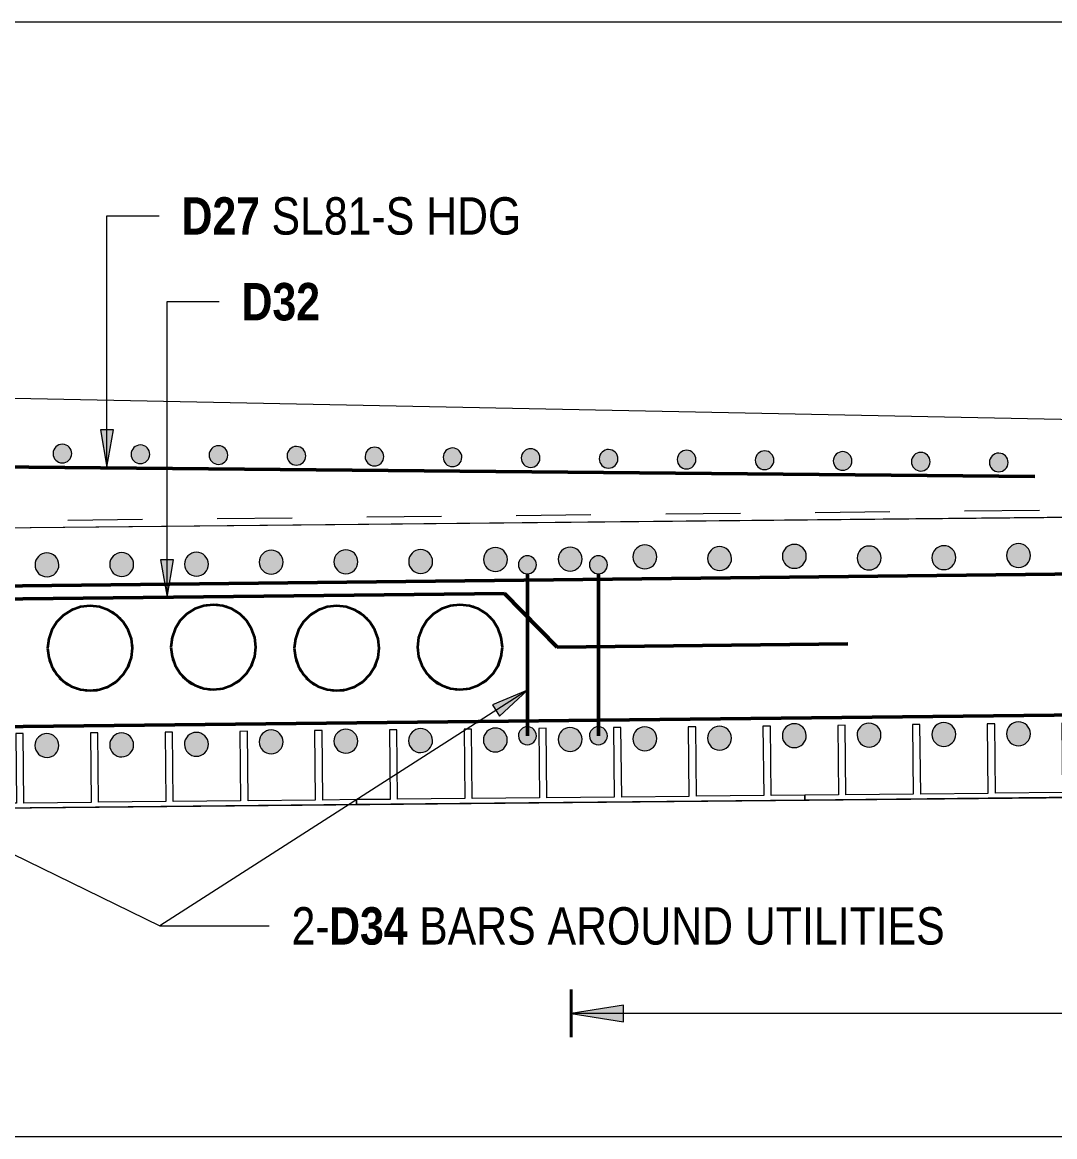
# Model space of a CAD drawing. Header units: metres. Extents: x 577 to 630, y 3 to 1710.
# Drawn here: x 624.051 to 625.432, y 18.539 to 20.03 of the extents above; entities that cross this region are included whole.
import ezdxf

# ---------------------------------------------------------------- set-up
doc = ezdxf.new("R2010")
doc.units = ezdxf.units.M
doc.linetypes.add('JacobsDash', pattern=[0.0045, 0.003, -0.0015])
for name, color, linetype, lineweight in [('D-BDGE', 7, 'Continuous', 13), ('D-BDGE-FLOOR', 7, 'Continuous', 50), ('D-BDGE-FLOOR-HID', 7, 'JacobsDash', 18), ('D-BDGE-FRAMING', 7, 'Continuous', 50), ('D-BDGE-LINE', 7, 'Continuous', 9), ('D-ENHA-TEXT', 7, 'Continuous', 9)]:
    doc.layers.add(name, color=color, linetype=linetype, lineweight=lineweight)
doc.layers.add('D-BDGE-Conduits', color=1, linetype='Continuous', lineweight=9, true_color=0xff0000)
doc.styles.add('Arial Narrow_2', font='ARIALN.TTF', dxfattribs={"height": 0.05})
doc.styles.add('Arial Narrow_B_1', font='ARIALNB.TTF', dxfattribs={"height": 0.05})

# ---------------------------------------------------------------- blocks, each defined once
blk = doc.blocks.new('Floors 3 - Floors 3-5446905-DRG-1095 SECTION 2')
at = {"layer": 'D-BDGE-FLOOR', "color": 252, "lineweight": 13, "true_color": 0x888888}
for p, q in [((1656.4594, 19.4984), (1654.5084, 19.5375)), ((1654.5084, 19.5375), (1654.5084, 19.3488)), ((1656.4594, 19.3683), (1656.4594, 19.4984)), ((1654.5084, 19.3488), (1656.4594, 19.3683)), ((1656.4594, 19.3683), (1656.4594, 19.3683))]:
    blk.add_line(p, q, dxfattribs=at)
blk = doc.blocks.new('07_STR_DPS_PermadecPanel - 07_STR_DPS_PermadecPanel-V32-DRG-1095 SECTION 2')
at = {"layer": 'D-BDGE-FRAMING', "lineweight": 13}
for p, q in [((1656.1487, 19.0896), (1656.1387, 19.0895)), ((1656.1387, 19.0895), (1656.1397, 18.9965)), ((1656.1497, 18.9966), (1656.1487, 19.0896)), ((1656.2487, 19.0906), (1656.2387, 19.0905)), ((1656.2387, 19.0905), (1656.2397, 18.9975)), ((1656.2497, 18.9976), (1656.2487, 19.0906)), ((1656.3487, 19.0916), (1656.3387, 19.0915)), ((1656.3387, 19.0915), (1656.3397, 18.9985)), ((1656.3497, 18.9986), (1656.3487, 19.0916)), ((1656.4487, 19.0926), (1656.4387, 19.0925)), ((1656.4387, 19.0925), (1656.4396, 18.9995)), ((1656.4496, 18.9996), (1656.4487, 19.0926)), ((1656.5487, 19.0936), (1656.5387, 19.0935)), ((1656.5387, 19.0935), (1656.5396, 19.0005)), ((1656.5496, 19.0006), (1656.5487, 19.0936)), ((1656.6487, 19.0946), (1656.6387, 19.0945)), ((1656.6387, 19.0945), (1656.6396, 19.0015)), ((1656.6496, 19.0016), (1656.6487, 19.0946)), ((1656.4396, 18.9995), (1656.3497, 18.9986)), ((1656.5396, 19.0005), (1656.4496, 18.9996)), ((1656.6396, 19.0015), (1656.5496, 19.0006)), ((1656.6946, 19.002), (1656.6496, 19.0016)), ((1656.6947, 18.996), (1656.6946, 19.002)), ((1656.1397, 18.9965), (1656.0947, 18.996)), ((1656.0947, 18.99), (1656.6947, 18.996)), ((1656.0947, 18.996), (1656.0947, 18.99)), ((1656.2397, 18.9975), (1656.1497, 18.9966)), ((1656.3397, 18.9985), (1656.2497, 18.9976))]:
    blk.add_line(p, q, dxfattribs=at)
blk = doc.blocks.new('07_STR_DPS_PermadecPanel - 07_STR_DPS_PermadecPanel-V33-DRG-1095 SECTION 2')
at = {"layer": 'D-BDGE-FRAMING', "lineweight": 13}
for p, q in [((1656.0487, 19.0886), (1656.0387, 19.0885)), ((1656.0387, 19.0885), (1656.0397, 18.9955)), ((1656.0497, 18.9956), (1656.0487, 19.0886)), ((1655.5488, 19.0836), (1655.5388, 19.0835)), ((1655.5388, 19.0835), (1655.5397, 18.9905)), ((1655.5497, 18.9906), (1655.5488, 19.0836)), ((1655.6488, 19.0846), (1655.6388, 19.0845)), ((1655.6388, 19.0845), (1655.6397, 18.9915)), ((1655.6497, 18.9916), (1655.6488, 19.0846)), ((1655.7488, 19.0856), (1655.7388, 19.0855)), ((1655.7388, 19.0855), (1655.7397, 18.9925)), ((1655.7497, 18.9926), (1655.7488, 19.0856)), ((1655.8487, 19.0866), (1655.8387, 19.0865)), ((1655.8387, 19.0865), (1655.8397, 18.9935)), ((1655.8497, 18.9936), (1655.8487, 19.0866)), ((1655.9487, 19.0876), (1655.9387, 19.0875)), ((1655.9387, 19.0875), (1655.9397, 18.9945)), ((1655.9497, 18.9946), (1655.9487, 19.0876)), ((1655.5397, 18.9905), (1655.4947, 18.9901)), ((1655.4947, 18.9901), (1655.4948, 18.9841)), ((1655.4948, 18.9841), (1656.0947, 18.99)), ((1655.6397, 18.9915), (1655.5497, 18.9906)), ((1655.7397, 18.9925), (1655.6497, 18.9916)), ((1655.8397, 18.9935), (1655.7497, 18.9926)), ((1655.9397, 18.9945), (1655.8497, 18.9936)), ((1656.0397, 18.9955), (1655.9497, 18.9946)), ((1656.0947, 18.996), (1656.0497, 18.9956)), ((1656.0947, 18.99), (1656.0947, 18.996))]:
    blk.add_line(p, q, dxfattribs=at)
blk = doc.blocks.new('07_STR_DPS_PermadecPanel - 07_STR_DPS_PermadecPanel-V34-DRG-1095 SECTION 2')
at = {"layer": 'D-BDGE-FRAMING', "lineweight": 13}
for p, q in [((1654.9488, 19.0776), (1654.9388, 19.0775)), ((1654.9388, 19.0775), (1654.9397, 18.9845)), ((1654.9497, 18.9846), (1654.9488, 19.0776)), ((1655.0488, 19.0786), (1655.0388, 19.0785)), ((1655.0388, 19.0785), (1655.0397, 18.9855)), ((1655.0497, 18.9856), (1655.0488, 19.0786)), ((1655.1488, 19.0796), (1655.1388, 19.0795)), ((1655.1388, 19.0795), (1655.1397, 18.9865)), ((1655.1497, 18.9866), (1655.1488, 19.0796)), ((1655.2488, 19.0806), (1655.2388, 19.0805)), ((1655.2388, 19.0805), (1655.2397, 18.9875)), ((1655.2497, 18.9876), (1655.2488, 19.0806)), ((1655.3488, 19.0816), (1655.3388, 19.0815)), ((1655.3388, 19.0815), (1655.3397, 18.9885)), ((1655.3497, 18.9886), (1655.3488, 19.0816)), ((1655.4488, 19.0826), (1655.4388, 19.0825)), ((1655.4388, 19.0825), (1655.4397, 18.9895)), ((1655.4497, 18.9896), (1655.4488, 19.0826)), ((1654.9397, 18.9845), (1654.8947, 18.9841)), ((1654.8947, 18.9841), (1654.8948, 18.9781)), ((1654.8948, 18.9781), (1655.4948, 18.9841)), ((1655.0397, 18.9855), (1654.9497, 18.9846)), ((1655.1397, 18.9865), (1655.0497, 18.9856)), ((1655.2397, 18.9875), (1655.1497, 18.9866)), ((1655.3397, 18.9885), (1655.2497, 18.9876)), ((1655.4397, 18.9895), (1655.3497, 18.9886)), ((1655.4947, 18.9901), (1655.4497, 18.9896)), ((1655.4948, 18.9841), (1655.4947, 18.9901))]:
    blk.add_line(p, q, dxfattribs=at)
blk = doc.blocks.new('CS_DET_Reinf_Bar Section_Solid - Reo Dot 32-V39-DRG-1095 SECTION 2')
at = {"layer": 'D-BDGE-LINE'}
blk.add_hatch(color=256, dxfattribs=at).paths.add_polyline_path([(1654.8807, 19.0448), (1654.8848, 19.0454), (1654.8887, 19.047), (1654.892, 19.0496), (1654.8945, 19.0529), (1654.8961, 19.0568), (1654.8966, 19.0609), (1654.896, 19.0651), (1654.8944, 19.0689), (1654.8918, 19.0722), (1654.8885, 19.0747), (1654.8846, 19.0763), (1654.8804, 19.0768), (1654.8763, 19.0762), (1654.8725, 19.0746), (1654.8692, 19.072), (1654.8667, 19.0687), (1654.8651, 19.0648), (1654.8646, 19.0607), (1654.8652, 19.0565), (1654.8668, 19.0527), (1654.8694, 19.0494), (1654.8727, 19.0469), (1654.8766, 19.0453)])
for start, end in [(0.4729, 180.4729), (180.4729, 0.4729)]:
    blk.add_arc((1654.8806, 19.0608), 0.016, start, end, dxfattribs=at)
blk = doc.blocks.new('Repeating Detail - Reo Dot_Scale 25_Section-1695670-DRG-1095 SECTION 2')
at = {"layer": 'D-BDGE-LINE'}
for points in [[(1654.5791, 19.4456), (1654.5824, 19.446), (1654.5854, 19.4472), (1654.588, 19.4492), (1654.59, 19.4517), (1654.5913, 19.4547), (1654.5917, 19.458), (1654.5913, 19.4612), (1654.5901, 19.4642), (1654.5882, 19.4668), (1654.5856, 19.4689), (1654.5826, 19.4701), (1654.5794, 19.4706), (1654.5761, 19.4702), (1654.5731, 19.469), (1654.5705, 19.467), (1654.5685, 19.4644), (1654.5672, 19.4614), (1654.5667, 19.4582), (1654.5671, 19.455), (1654.5684, 19.4519), (1654.5703, 19.4493), (1654.5729, 19.4473), (1654.5759, 19.446)], [(1654.6835, 19.4446), (1654.6868, 19.445), (1654.6898, 19.4462), (1654.6924, 19.4482), (1654.6944, 19.4508), (1654.6957, 19.4538), (1654.6961, 19.457), (1654.6958, 19.4602), (1654.6945, 19.4633), (1654.6926, 19.4659), (1654.69, 19.4679), (1654.687, 19.4691), (1654.6838, 19.4696), (1654.6805, 19.4692), (1654.6775, 19.468), (1654.6749, 19.466), (1654.6729, 19.4635), (1654.6716, 19.4605), (1654.6711, 19.4572), (1654.6715, 19.454), (1654.6728, 19.451), (1654.6747, 19.4483), (1654.6773, 19.4463), (1654.6803, 19.4451)], [(1654.7879, 19.4436), (1654.7912, 19.444), (1654.7942, 19.4452), (1654.7968, 19.4472), (1654.7988, 19.4498), (1654.8001, 19.4528), (1654.8006, 19.456), (1654.8002, 19.4592), (1654.7989, 19.4623), (1654.797, 19.4649), (1654.7944, 19.4669), (1654.7914, 19.4682), (1654.7882, 19.4686), (1654.7849, 19.4682), (1654.7819, 19.467), (1654.7793, 19.465), (1654.7773, 19.4625), (1654.776, 19.4595), (1654.7756, 19.4562), (1654.7759, 19.453), (1654.7772, 19.45), (1654.7791, 19.4474), (1654.7817, 19.4453), (1654.7847, 19.4441)], [(1654.8923, 19.4426), (1654.8956, 19.443), (1654.8986, 19.4442), (1654.9012, 19.4462), (1654.9032, 19.4488), (1654.9045, 19.4518), (1654.905, 19.455), (1654.9046, 19.4582), (1654.9033, 19.4613), (1654.9014, 19.4639), (1654.8988, 19.4659), (1654.8958, 19.4672), (1654.8926, 19.4676), (1654.8893, 19.4672), (1654.8863, 19.466), (1654.8837, 19.464), (1654.8817, 19.4615), (1654.8804, 19.4585), (1654.88, 19.4552), (1654.8804, 19.452), (1654.8816, 19.449), (1654.8835, 19.4464), (1654.8861, 19.4444), (1654.8891, 19.4431)], [(1654.9967, 19.4416), (1655, 19.442), (1655.003, 19.4433), (1655.0056, 19.4452), (1655.0076, 19.4478), (1655.0089, 19.4508), (1655.0094, 19.454), (1655.009, 19.4573), (1655.0078, 19.4603), (1655.0058, 19.4629), (1655.0032, 19.4649), (1655.0002, 19.4662), (1654.997, 19.4666), (1654.9936, 19.4662), (1654.9907, 19.465), (1654.9881, 19.4631), (1654.9861, 19.4605), (1654.9848, 19.4575), (1654.9844, 19.4543), (1654.9848, 19.451), (1654.986, 19.448), (1654.9879, 19.4454), (1654.9905, 19.4434), (1654.9936, 19.4421)], [(1655.1012, 19.4407), (1655.1044, 19.441), (1655.1074, 19.4423), (1655.11, 19.4442), (1655.112, 19.4468), (1655.1133, 19.4498), (1655.1138, 19.453), (1655.1134, 19.4563), (1655.1122, 19.4593), (1655.1102, 19.4619), (1655.1076, 19.4639), (1655.1046, 19.4652), (1655.1014, 19.4656), (1655.0982, 19.4653), (1655.0951, 19.464), (1655.0925, 19.4621), (1655.0905, 19.4595), (1655.0892, 19.4565), (1655.0888, 19.4533), (1655.0892, 19.45), (1655.0904, 19.447), (1655.0924, 19.4444), (1655.0949, 19.4424), (1655.0979, 19.4411)], [(1655.2056, 19.4397), (1655.2088, 19.4401), (1655.2118, 19.4413), (1655.2144, 19.4432), (1655.2164, 19.4458), (1655.2177, 19.4488), (1655.2182, 19.452), (1655.2178, 19.4553), (1655.2166, 19.4583), (1655.2146, 19.4609), (1655.212, 19.4629), (1655.209, 19.4642), (1655.2058, 19.4647), (1655.2026, 19.4643), (1655.1995, 19.463), (1655.1969, 19.4611), (1655.1949, 19.4585), (1655.1936, 19.4555), (1655.1932, 19.4523), (1655.1936, 19.449), (1655.1948, 19.446), (1655.1968, 19.4434), (1655.1993, 19.4414), (1655.2023, 19.4401)], [(1655.31, 19.4387), (1655.3132, 19.4391), (1655.3162, 19.4403), (1655.3188, 19.4423), (1655.3209, 19.4448), (1655.3221, 19.4478), (1655.3226, 19.4511), (1655.3222, 19.4543), (1655.321, 19.4573), (1655.319, 19.4599), (1655.3164, 19.4619), (1655.3134, 19.4632), (1655.3102, 19.4637), (1655.307, 19.4633), (1655.3039, 19.4621), (1655.3013, 19.4601), (1655.2993, 19.4575), (1655.298, 19.4545), (1655.2976, 19.4513), (1655.298, 19.4481), (1655.2992, 19.445), (1655.3012, 19.4424), (1655.3037, 19.4404), (1655.3067, 19.4391)], [(1655.4144, 19.4377), (1655.4176, 19.4381), (1655.4206, 19.4393), (1655.4233, 19.4413), (1655.4253, 19.4438), (1655.4265, 19.4468), (1655.427, 19.4501), (1655.4266, 19.4533), (1655.4254, 19.4563), (1655.4234, 19.4589), (1655.4208, 19.461), (1655.4178, 19.4622), (1655.4146, 19.4627), (1655.4114, 19.4623), (1655.4083, 19.4611), (1655.4057, 19.4591), (1655.4037, 19.4565), (1655.4025, 19.4535), (1655.402, 19.4503), (1655.4024, 19.4471), (1655.4036, 19.444), (1655.4056, 19.4414), (1655.4081, 19.4394), (1655.4111, 19.4381)], [(1655.5188, 19.4367), (1655.522, 19.4371), (1655.5251, 19.4383), (1655.5277, 19.4403), (1655.5297, 19.4428), (1655.5309, 19.4458), (1655.5314, 19.4491), (1655.531, 19.4523), (1655.5298, 19.4553), (1655.5278, 19.458), (1655.5253, 19.46), (1655.5223, 19.4612), (1655.519, 19.4617), (1655.5158, 19.4613), (1655.5128, 19.4601), (1655.5101, 19.4581), (1655.5081, 19.4555), (1655.5069, 19.4525), (1655.5064, 19.4493), (1655.5068, 19.4461), (1655.508, 19.443), (1655.51, 19.4404), (1655.5126, 19.4384), (1655.5156, 19.4372)], [(1655.6232, 19.4357), (1655.6264, 19.4361), (1655.6295, 19.4373), (1655.6321, 19.4393), (1655.6341, 19.4419), (1655.6354, 19.4449), (1655.6358, 19.4481), (1655.6354, 19.4513), (1655.6342, 19.4544), (1655.6322, 19.457), (1655.6297, 19.459), (1655.6267, 19.4603), (1655.6234, 19.4607), (1655.6202, 19.4603), (1655.6172, 19.4591), (1655.6146, 19.4571), (1655.6125, 19.4546), (1655.6113, 19.4516), (1655.6108, 19.4483), (1655.6112, 19.4451), (1655.6124, 19.4421), (1655.6144, 19.4395), (1655.617, 19.4374), (1655.62, 19.4362)], [(1655.7276, 19.4347), (1655.7308, 19.4351), (1655.7339, 19.4363), (1655.7365, 19.4383), (1655.7385, 19.4409), (1655.7398, 19.4439), (1655.7402, 19.4471), (1655.7398, 19.4503), (1655.7386, 19.4534), (1655.7366, 19.456), (1655.7341, 19.458), (1655.7311, 19.4593), (1655.7278, 19.4597), (1655.7246, 19.4593), (1655.7216, 19.4581), (1655.719, 19.4561), (1655.717, 19.4536), (1655.7157, 19.4506), (1655.7152, 19.4473), (1655.7156, 19.4441), (1655.7168, 19.4411), (1655.7188, 19.4385), (1655.7214, 19.4365), (1655.7244, 19.4352)], [(1655.832, 19.4337), (1655.8352, 19.4341), (1655.8383, 19.4353), (1655.8409, 19.4373), (1655.8429, 19.4399), (1655.8442, 19.4429), (1655.8446, 19.4461), (1655.8442, 19.4494), (1655.843, 19.4524), (1655.841, 19.455), (1655.8385, 19.457), (1655.8355, 19.4583), (1655.8322, 19.4587), (1655.829, 19.4583), (1655.826, 19.4571), (1655.8234, 19.4552), (1655.8214, 19.4526), (1655.8201, 19.4496), (1655.8196, 19.4464), (1655.82, 19.4431), (1655.8212, 19.4401), (1655.8232, 19.4375), (1655.8258, 19.4355), (1655.8288, 19.4342), (1655.8316, 19.4338)], [(1655.9364, 19.4327), (1655.9397, 19.4331), (1655.9427, 19.4344), (1655.9453, 19.4363), (1655.9473, 19.4389), (1655.9486, 19.4419), (1655.949, 19.4451), (1655.9486, 19.4484), (1655.9474, 19.4514), (1655.9455, 19.454), (1655.9429, 19.456), (1655.9399, 19.4573), (1655.9367, 19.4577), (1655.9334, 19.4573), (1655.9304, 19.4561), (1655.9278, 19.4542), (1655.9258, 19.4516), (1655.9245, 19.4486), (1655.924, 19.4454), (1655.9244, 19.4421), (1655.9256, 19.4391), (1655.9276, 19.4365), (1655.9302, 19.4345), (1655.9332, 19.4332)], [(1656.0408, 19.4318), (1656.0441, 19.4322), (1656.0476, 19.4338), (1656.0497, 19.4353), (1656.0517, 19.4379), (1656.053, 19.4409), (1656.0534, 19.4441), (1656.053, 19.4474), (1656.0518, 19.4504), (1656.0499, 19.453), (1656.0473, 19.455), (1656.0443, 19.4563), (1656.0411, 19.4568), (1656.0378, 19.4564), (1656.0348, 19.4551), (1656.0322, 19.4532), (1656.0302, 19.4506), (1656.0289, 19.4476), (1656.0284, 19.4444), (1656.0288, 19.4411), (1656.0301, 19.4381), (1656.032, 19.4355), (1656.0346, 19.4335), (1656.0376, 19.4322)], [(1656.1452, 19.4308), (1656.1485, 19.4312), (1656.1515, 19.4324), (1656.1541, 19.4343), (1656.1561, 19.4369), (1656.1574, 19.4399), (1656.1578, 19.4431), (1656.1575, 19.4464), (1656.1562, 19.4494), (1656.1543, 19.452), (1656.1517, 19.454), (1656.1487, 19.4553), (1656.1455, 19.4558), (1656.1422, 19.4554), (1656.1392, 19.4542), (1656.1366, 19.4522), (1656.1346, 19.4496), (1656.1333, 19.4466), (1656.1328, 19.4434), (1656.1332, 19.4401), (1656.1345, 19.4371), (1656.1364, 19.4345), (1656.139, 19.4325), (1656.142, 19.4312)], [(1656.2496, 19.4298), (1656.2529, 19.4302), (1656.2559, 19.4314), (1656.2588, 19.4338), (1656.2605, 19.4359), (1656.2618, 19.4389), (1656.2623, 19.4422), (1656.2619, 19.4454), (1656.2606, 19.4484), (1656.2587, 19.451), (1656.2561, 19.453), (1656.2531, 19.4543), (1656.2499, 19.4548), (1656.2466, 19.4544), (1656.2436, 19.4532), (1656.241, 19.4512), (1656.239, 19.4486), (1656.2377, 19.4456), (1656.2373, 19.4424), (1656.2376, 19.4392), (1656.2389, 19.4361), (1656.2408, 19.4335), (1656.2434, 19.4315), (1656.2464, 19.4302)], [(1656.354, 19.4288), (1656.3573, 19.4292), (1656.3603, 19.4304), (1656.3629, 19.4324), (1656.3649, 19.4349), (1656.3662, 19.4379), (1656.3667, 19.4412), (1656.3663, 19.4444), (1656.365, 19.4474), (1656.3631, 19.45), (1656.3605, 19.4521), (1656.3575, 19.4533), (1656.3543, 19.4538), (1656.351, 19.4534), (1656.348, 19.4522), (1656.3454, 19.4502), (1656.3434, 19.4476), (1656.3421, 19.4446), (1656.3417, 19.4414), (1656.3421, 19.4382), (1656.3433, 19.4351), (1656.3452, 19.4325), (1656.3478, 19.4305), (1656.3508, 19.4292)]]:
    blk.add_hatch(color=256, dxfattribs=at).paths.add_polyline_path(points)
for centre, start, end in [((1654.5792, 19.4581), 89.4576, 269.4576), ((1654.5792, 19.4581), 269.4576, 89.4576), ((1654.6836, 19.4571), 89.4576, 269.4576), ((1654.6836, 19.4571), 269.4576, 89.4576), ((1654.7881, 19.4561), 89.4576, 269.4576), ((1654.7881, 19.4561), 269.4576, 89.4576), ((1654.8925, 19.4551), 89.4576, 269.4576), ((1654.8925, 19.4551), 269.4576, 89.4576), ((1654.9969, 19.4541), 89.4576, 269.4576), ((1654.9969, 19.4541), 269.4576, 89.4576), ((1655.1013, 19.4532), 89.4576, 269.4576), ((1655.1013, 19.4532), 269.4576, 89.4576), ((1655.2057, 19.4522), 89.4576, 269.4576), ((1655.2057, 19.4522), 269.4576, 89.4576), ((1655.3101, 19.4512), 89.4576, 269.4576), ((1655.3101, 19.4512), 269.4576, 89.4576), ((1655.4145, 19.4502), 89.4576, 269.4576), ((1655.4145, 19.4502), 269.4576, 89.4576), ((1655.5189, 19.4492), 89.4576, 269.4576), ((1655.5189, 19.4492), 269.4576, 89.4576), ((1655.6233, 19.4482), 89.4576, 269.4576), ((1655.6233, 19.4482), 269.4576, 89.4576), ((1655.7277, 19.4472), 89.4576, 269.4576), ((1655.7277, 19.4472), 269.4576, 89.4576), ((1655.8321, 19.4462), 89.4576, 269.4576), ((1655.8321, 19.4462), 269.4576, 89.4576), ((1655.9365, 19.4452), 89.4576, 269.4576), ((1655.9365, 19.4452), 269.4576, 89.4576), ((1656.0409, 19.4443), 89.4576, 269.4576), ((1656.0409, 19.4443), 269.4576, 89.4576), ((1656.1453, 19.4433), 89.4576, 269.4576), ((1656.1453, 19.4433), 269.4576, 89.4576), ((1656.2498, 19.4423), 89.4576, 269.4576), ((1656.2498, 19.4423), 269.4576, 89.4576), ((1656.3542, 19.4413), 89.4576, 269.4576), ((1656.3542, 19.4413), 269.4576, 89.4576)]:
    blk.add_arc(centre, 0.0125, start, end, dxfattribs=at)
blk = doc.blocks.new('CS_DET_Reinf_Bar Section_Solid - Reo Dot 24-6224135-DRG-1095 SECTION 2')
at = {"layer": 'D-BDGE-LINE'}
blk.add_hatch(color=256, dxfattribs=at).paths.add_polyline_path([(1654.4587, 19.1465), (1654.4618, 19.147), (1654.4647, 19.1482), (1654.4672, 19.1501), (1654.4693, 19.1531), (1654.4703, 19.1554), (1654.4707, 19.1585), (1654.4703, 19.1616), (1654.4691, 19.1645), (1654.4672, 19.167), (1654.4647, 19.1689), (1654.4618, 19.1701), (1654.4587, 19.1705), (1654.4556, 19.1701), (1654.4527, 19.1689), (1654.4502, 19.167), (1654.4483, 19.1645), (1654.4471, 19.1616), (1654.4467, 19.1585), (1654.4471, 19.1554), (1654.4483, 19.1525), (1654.4502, 19.1501), (1654.4527, 19.1482), (1654.4556, 19.147)])
for start, end in [(0, 180), (180, 0)]:
    blk.add_arc((1654.4587, 19.1585), 0.012, start, end, dxfattribs=at)
blk = doc.blocks.new('CS_Reinforcement Extents Dim - CS_Reinforcement Extents Dim-6773124-DRG-1095 SECTION 2')
at = {"layer": 'D-BDGE-LINE', "lineweight": 18}
blk.add_line((1658.1206, 20.0303), (1654.5306, 20.0303), dxfattribs=at)
blk = doc.blocks.new('CS_Reinforcement Extents Dim - CS_Reinforcement Extents Dim-6773278-DRG-1095 SECTION 2')
at = {"layer": 'D-BDGE-LINE'}
for points in [[(1655.8521, 18.6929), (1655.8521, 18.7153), (1655.7821, 18.7041)], [(1658.1421, 18.6929), (1658.2121, 18.7041), (1658.1421, 18.7153)]]:
    blk.add_hatch(color=256, dxfattribs=at).paths.add_polyline_path(points)
at = {"layer": 'D-BDGE-LINE', "lineweight": 40}
for p, q in [((1655.7821, 18.6721), (1655.7821, 18.7361)), ((1658.2121, 18.6723), (1658.2121, 18.7361))]:
    blk.add_line(p, q, dxfattribs=at)
at = {"layer": 'D-BDGE-LINE', "lineweight": 18}
for p, q in [((1655.8521, 18.7153), (1655.7821, 18.7041)), ((1655.7821, 18.7041), (1655.8521, 18.6929)), ((1658.1421, 18.7041), (1655.7821, 18.7041)), ((1655.8521, 18.6929), (1655.8521, 18.7153)), ((1658.1421, 18.7153), (1658.1421, 18.6929)), ((1658.2121, 18.7041), (1658.1421, 18.7153)), ((1658.1421, 18.6929), (1658.2121, 18.7041))]:
    blk.add_line(p, q, dxfattribs=at)
blk = doc.blocks.new('CS_Reinforcement Extents Dim - CS_Reinforcement Extents Dim-6773429-DRG-1095 SECTION 2')
at = {"layer": 'D-BDGE-LINE', "lineweight": 18}
blk.add_line((1658.1509, 18.5391), (1654.4809, 18.5391), dxfattribs=at)

msp = doc.modelspace()

# ---------------------------------------------------------------- hatches: boundary and pattern name
at = {"layer": 'D-ENHA-TEXT'}
for points in [[(624.164, 19.4351), (624.1728, 19.4851), (624.1551, 19.4851)], [(624.2443, 19.261), (624.2531, 19.311), (624.2354, 19.311)], [(624.7267, 19.1364), (624.6798, 19.1169), (624.6893, 19.102)]]:
    msp.add_hatch(color=256, dxfattribs=at).paths.add_polyline_path(points)

# ---------------------------------------------------------------- linework, layer by layer
at = {"layer": 'D-BDGE', "lineweight": 50}
for p, q in [((625.4055, 19.4224), (623.5432, 19.44)), ((623.1689, 19.2664), (627.2671, 19.3121)), ((624.7265, 19.0757), (624.7265, 19.2924)), ((624.8215, 19.0757), (624.8215, 19.2924)), ((623.7656, 19.2556), (624.696, 19.266)), ((624.7661, 19.1942), (624.696, 19.266)), ((624.7661, 19.1942), (625.1552, 19.1986)), ((623.1444, 19.0777), (627.267, 19.1236))]:
    msp.add_line(p, q, dxfattribs=at)
at = {"layer": 'D-BDGE', "linetype": 'JacobsDash'}
msp.add_line((623.5116, 19.358), (627.2669, 19.3969), dxfattribs=at)
at = {"layer": 'D-BDGE-Conduits', "color": 143, "linetype": 'JacobsDash', "lineweight": 35, "true_color": 0x78aac8}
for p, q in [((624.0846, 19.1927), (624.0846, 19.1927)), ((624.1981, 19.1927), (624.1981, 19.1927)), ((624.2496, 19.1943), (624.2496, 19.1943)), ((624.3631, 19.1943), (624.3631, 19.1943)), ((624.4146, 19.1927), (624.4146, 19.1927)), ((624.5281, 19.1927), (624.5281, 19.1927)), ((624.5796, 19.1943), (624.5796, 19.1943)), ((624.6931, 19.1943), (624.6931, 19.1943))]:
    msp.add_line(p, q, dxfattribs=at)
at = {"layer": 'D-BDGE-Conduits', "color": 143, "linetype": 'JacobsDash', "lineweight": 35, "true_color": 0x78aac8, "flags": 128}
for points in [[(624.1413, 19.2495), (624.1287, 19.248), (624.1167, 19.2438), (624.106, 19.2371), (624.097, 19.2281), (624.0902, 19.2173), (624.086, 19.2054), (624.0846, 19.1927)], [(624.1981, 19.1927), (624.1966, 19.2054), (624.1924, 19.2173), (624.1857, 19.2281), (624.1767, 19.2371), (624.166, 19.2438), (624.154, 19.248), (624.1413, 19.2495)], [(624.3063, 19.251), (624.2937, 19.2496), (624.2817, 19.2454), (624.271, 19.2386), (624.262, 19.2297), (624.2552, 19.2189), (624.251, 19.2069), (624.2496, 19.1943)], [(624.3631, 19.1943), (624.3616, 19.2069), (624.3574, 19.2189), (624.3507, 19.2297), (624.3417, 19.2386), (624.331, 19.2454), (624.319, 19.2496), (624.3063, 19.251)], [(624.4713, 19.2495), (624.4587, 19.248), (624.4467, 19.2438), (624.436, 19.2371), (624.427, 19.2281), (624.4202, 19.2173), (624.416, 19.2054), (624.4146, 19.1927)], [(624.5281, 19.1927), (624.5266, 19.2054), (624.5224, 19.2173), (624.5157, 19.2281), (624.5067, 19.2371), (624.496, 19.2438), (624.484, 19.248), (624.4713, 19.2495)], [(624.6363, 19.251), (624.6237, 19.2496), (624.6117, 19.2454), (624.601, 19.2386), (624.592, 19.2297), (624.5852, 19.2189), (624.581, 19.2069), (624.5796, 19.1943)], [(624.6931, 19.1943), (624.6916, 19.2069), (624.6874, 19.2189), (624.6807, 19.2297), (624.6717, 19.2386), (624.661, 19.2454), (624.649, 19.2496), (624.6363, 19.251)], [(624.0846, 19.1927), (624.086, 19.1801), (624.0902, 19.1681), (624.097, 19.1574), (624.106, 19.1484), (624.1167, 19.1416), (624.1287, 19.1374), (624.1413, 19.136)], [(624.1413, 19.136), (624.154, 19.1374), (624.166, 19.1416), (624.1767, 19.1484), (624.1857, 19.1574), (624.1924, 19.1681), (624.1966, 19.1801), (624.1981, 19.1927)], [(624.2496, 19.1943), (624.251, 19.1817), (624.2552, 19.1697), (624.262, 19.1589), (624.271, 19.15), (624.2817, 19.1432), (624.2937, 19.139), (624.3063, 19.1376)], [(624.3063, 19.1376), (624.319, 19.139), (624.331, 19.1432), (624.3417, 19.15), (624.3507, 19.1589), (624.3574, 19.1697), (624.3616, 19.1817), (624.3631, 19.1943)], [(624.4146, 19.1927), (624.416, 19.1801), (624.4202, 19.1681), (624.427, 19.1574), (624.436, 19.1484), (624.4467, 19.1416), (624.4587, 19.1374), (624.4713, 19.136)], [(624.4713, 19.136), (624.484, 19.1374), (624.496, 19.1416), (624.5067, 19.1484), (624.5157, 19.1574), (624.5224, 19.1681), (624.5266, 19.1801), (624.5281, 19.1927)], [(624.5796, 19.1943), (624.581, 19.1817), (624.5852, 19.1697), (624.592, 19.1589), (624.601, 19.15), (624.6117, 19.1432), (624.6237, 19.139), (624.6363, 19.1376)], [(624.6363, 19.1376), (624.649, 19.139), (624.661, 19.1432), (624.6717, 19.15), (624.6807, 19.1589), (624.6874, 19.1697), (624.6916, 19.1817), (624.6931, 19.1943)]]:
    msp.add_lwpolyline(points, dxfattribs=at)
at = {"layer": 'D-BDGE-FLOOR', "lineweight": 13}
for p, q in [((626.5536, 19.3788), (623.1113, 19.3445)), ((624.5843, 19.2186), (624.5842, 19.2184)), ((623.1113, 18.9695), (626.5536, 19.0038))]:
    msp.add_line(p, q, dxfattribs=at)
at = {"layer": 'D-BDGE-FLOOR-HID', "lineweight": 13}
for p, q in [((624.1185, 19.2453), (624.1065, 19.2383)), ((624.1317, 19.2492), (624.1185, 19.2453)), ((624.1456, 19.2499), (624.1317, 19.2492)), ((624.1592, 19.2472), (624.1456, 19.2499)), ((624.1718, 19.2413), (624.1592, 19.2472)), ((624.1826, 19.2327), (624.1718, 19.2413)), ((624.2835, 19.2469), (624.2715, 19.2399)), ((624.2967, 19.2508), (624.2835, 19.2469)), ((624.3106, 19.2515), (624.2967, 19.2508)), ((624.3242, 19.2488), (624.3106, 19.2515)), ((624.3368, 19.2429), (624.3242, 19.2488)), ((624.3476, 19.2342), (624.3368, 19.2429)), ((624.4485, 19.2453), (624.4365, 19.2383)), ((624.4617, 19.2492), (624.4485, 19.2453)), ((624.4756, 19.2499), (624.4617, 19.2492)), ((624.4892, 19.2472), (624.4756, 19.2499)), ((624.5018, 19.2413), (624.4892, 19.2472)), ((624.5126, 19.2326), (624.5018, 19.2413)), ((624.6135, 19.2469), (624.6015, 19.2398)), ((624.6267, 19.2508), (624.6135, 19.2469)), ((624.6406, 19.2514), (624.6267, 19.2508)), ((624.6542, 19.2488), (624.6406, 19.2514)), ((624.6668, 19.2429), (624.6542, 19.2488)), ((624.6776, 19.2342), (624.6668, 19.2429)), ((624.1909, 19.2216), (624.1826, 19.2327)), ((624.3559, 19.2232), (624.3476, 19.2342)), ((624.3615, 19.2105), (624.3559, 19.2232)), ((624.5209, 19.2216), (624.5126, 19.2326)), ((624.6859, 19.2232), (624.6776, 19.2342)), ((624.6915, 19.2105), (624.6859, 19.2232)), ((624.0892, 19.2169), (624.0849, 19.2037)), ((624.1965, 19.2089), (624.1909, 19.2216)), ((624.1988, 19.1953), (624.1965, 19.2089)), ((624.2542, 19.2184), (624.2499, 19.2053)), ((624.3638, 19.1968), (624.3615, 19.2105)), ((624.4192, 19.2169), (624.4149, 19.2037)), ((624.5265, 19.2089), (624.5209, 19.2216)), ((624.5288, 19.1953), (624.5265, 19.2089)), ((624.5842, 19.2184), (624.5799, 19.2053)), ((624.6938, 19.1968), (624.6915, 19.2105)), ((624.0839, 19.1899), (624.0862, 19.1762)), ((624.1935, 19.1683), (624.1978, 19.1814)), ((624.2489, 19.1914), (624.2512, 19.1778)), ((624.3585, 19.1698), (624.3628, 19.183)), ((624.4139, 19.1899), (624.4162, 19.1762)), ((624.5235, 19.1683), (624.5278, 19.1814)), ((624.5789, 19.1914), (624.5812, 19.1778)), ((624.6885, 19.1698), (624.6928, 19.183)), ((624.0862, 19.1762), (624.0917, 19.1635)), ((624.0917, 19.1635), (624.1001, 19.1525)), ((624.1861, 19.1565), (624.1935, 19.1682)), ((624.2512, 19.1778), (624.2567, 19.165)), ((624.2567, 19.165), (624.2651, 19.154)), ((624.3511, 19.1581), (624.3585, 19.1698)), ((624.4162, 19.1762), (624.4217, 19.1635)), ((624.4217, 19.1635), (624.4301, 19.1525)), ((624.5161, 19.1565), (624.5235, 19.1682)), ((624.5812, 19.1777), (624.5867, 19.165)), ((624.5867, 19.165), (624.5951, 19.154)), ((624.6811, 19.158), (624.6885, 19.1698)), ((624.1001, 19.1524), (624.1109, 19.1438)), ((624.1762, 19.1468), (624.1861, 19.1565)), ((624.2651, 19.154), (624.2759, 19.1453)), ((624.3292, 19.1414), (624.3412, 19.1484)), ((624.3412, 19.1484), (624.3511, 19.158)), ((624.4301, 19.1524), (624.4409, 19.1437)), ((624.5062, 19.1468), (624.5161, 19.1565)), ((624.5951, 19.154), (624.6059, 19.1453)), ((624.6592, 19.1414), (624.6712, 19.1484)), ((624.6712, 19.1484), (624.6811, 19.158)), ((624.1109, 19.1438), (624.1235, 19.1379)), ((624.1235, 19.1379), (624.1371, 19.1352)), ((624.1371, 19.1352), (624.1509, 19.1359)), ((624.1509, 19.1359), (624.1642, 19.1398)), ((624.1642, 19.1398), (624.1762, 19.1468)), ((624.2759, 19.1453), (624.2885, 19.1395)), ((624.2885, 19.1395), (624.3021, 19.1368)), ((624.3021, 19.1368), (624.3159, 19.1374)), ((624.3159, 19.1374), (624.3292, 19.1414)), ((624.4409, 19.1437), (624.4535, 19.1379)), ((624.4535, 19.1379), (624.4671, 19.1352)), ((624.4671, 19.1352), (624.4809, 19.1359)), ((624.4809, 19.1359), (624.4942, 19.1398)), ((624.4942, 19.1398), (624.5062, 19.1468)), ((624.6059, 19.1453), (624.6185, 19.1394)), ((624.6185, 19.1394), (624.6321, 19.1368)), ((624.6321, 19.1368), (624.6459, 19.1374)), ((624.6459, 19.1374), (624.6592, 19.1414))]:
    msp.add_line(p, q, dxfattribs=at)
at = {"layer": 'D-BDGE-FLOOR-HID', "lineweight": 13, "flags": 128}
for points in [[(624.1065, 19.2383), (624.0966, 19.2286), (624.0892, 19.2169)], [(624.2715, 19.2399), (624.2616, 19.2302), (624.2542, 19.2184)], [(624.4365, 19.2383), (624.4266, 19.2286), (624.4192, 19.2169)], [(624.6015, 19.2398), (624.5916, 19.2302), (624.5843, 19.2186)]]:
    msp.add_lwpolyline(points, dxfattribs=at)
at = {"layer": 'D-ENHA-TEXT'}
for p, q in [((624.164, 19.7712), (624.2337, 19.7712)), ((624.164, 19.4351), (624.164, 19.7712)), ((624.2443, 19.6565), (624.314, 19.6565)), ((624.2443, 19.261), (624.2443, 19.6565)), ((624.1728, 19.4851), (624.1551, 19.4851)), ((624.1551, 19.4851), (624.164, 19.4351)), ((624.164, 19.4351), (624.1728, 19.4851)), ((624.2531, 19.311), (624.2354, 19.311)), ((624.2354, 19.311), (624.2443, 19.261)), ((624.2443, 19.261), (624.2531, 19.311)), ((624.7267, 19.1364), (624.2346, 18.8212)), ((624.7267, 19.1364), (624.6798, 19.1169)), ((624.6893, 19.102), (624.7267, 19.1364)), ((624.6798, 19.1169), (624.6893, 19.102)), ((623.7289, 19.0688), (624.2346, 18.8212)), ((624.2346, 18.8212), (624.3809, 18.8212)), ((624.2346, 18.8212), (624.3809, 18.8212))]:
    msp.add_line(p, q, dxfattribs=at)

# ---------------------------------------------------------------- block references
at = {"layer": 'D-BDGE-FLOOR', "color": 252, "lineweight": 13, "true_color": 0x888888}
msp.add_blockref('Floors 3 - Floors 3-5446905-DRG-1095 SECTION 2', (-1030.997, 0), dxfattribs=at)
at = {"layer": 'D-BDGE-FRAMING', "lineweight": 13}
for name in ['07_STR_DPS_PermadecPanel - 07_STR_DPS_PermadecPanel-V33-DRG-1095 SECTION 2', '07_STR_DPS_PermadecPanel - 07_STR_DPS_PermadecPanel-V32-DRG-1095 SECTION 2', '07_STR_DPS_PermadecPanel - 07_STR_DPS_PermadecPanel-V34-DRG-1095 SECTION 2']:
    msp.add_blockref(name, (-1030.997, 0), dxfattribs=at)
at = {"layer": 'D-BDGE-LINE'}
for name, p in [('CS_Reinforcement Extents Dim - CS_Reinforcement Extents Dim-6773124-DRG-1095 SECTION 2', (-1030.997, 0)), ('Repeating Detail - Reo Dot_Scale 25_Section-1695670-DRG-1095 SECTION 2', (-1030.997, 0)), ('CS_DET_Reinf_Bar Section_Solid - Reo Dot 24-6224135-DRG-1095 SECTION 2', (-1029.7322, 0.1459)), ('CS_DET_Reinf_Bar Section_Solid - Reo Dot 24-6224135-DRG-1095 SECTION 2', (-1029.6372, 0.1459)), ('CS_DET_Reinf_Bar Section_Solid - Reo Dot 32-V39-DRG-1095 SECTION 2', (-1029.897, 0.0116)), ('CS_DET_Reinf_Bar Section_Solid - Reo Dot 32-V39-DRG-1095 SECTION 2', (-1029.797, 0.0149)), ('CS_DET_Reinf_Bar Section_Solid - Reo Dot 32-V39-DRG-1095 SECTION 2', (-1029.697, 0.0157)), ('CS_DET_Reinf_Bar Section_Solid - Reo Dot 32-V39-DRG-1095 SECTION 2', (-1029.597, 0.0166)), ('CS_DET_Reinf_Bar Section_Solid - Reo Dot 32-V39-DRG-1095 SECTION 2', (-1029.4971, 0.0174)), ('CS_DET_Reinf_Bar Section_Solid - Reo Dot 32-V39-DRG-1095 SECTION 2', (-1030.797, 0.0017)), ('CS_DET_Reinf_Bar Section_Solid - Reo Dot 32-V39-DRG-1095 SECTION 2', (-1030.697, 0.0025)), ('CS_DET_Reinf_Bar Section_Solid - Reo Dot 32-V39-DRG-1095 SECTION 2', (-1030.597, 0.0033)), ('CS_DET_Reinf_Bar Section_Solid - Reo Dot 32-V39-DRG-1095 SECTION 2', (-1030.497, 0.0066)), ('CS_DET_Reinf_Bar Section_Solid - Reo Dot 32-V39-DRG-1095 SECTION 2', (-1030.397, 0.0075)), ('CS_DET_Reinf_Bar Section_Solid - Reo Dot 32-V39-DRG-1095 SECTION 2', (-1030.297, 0.0083)), ('CS_DET_Reinf_Bar Section_Solid - Reo Dot 32-V39-DRG-1095 SECTION 2', (-1030.197, 0.0091)), ('CS_DET_Reinf_Bar Section_Solid - Reo Dot 32-V39-DRG-1095 SECTION 2', (-1030.097, 0.0099)), ('CS_DET_Reinf_Bar Section_Solid - Reo Dot 32-V39-DRG-1095 SECTION 2', (-1029.997, 0.0108)), ('CS_Reinforcement Extents Dim - CS_Reinforcement Extents Dim-6773278-DRG-1095 SECTION 2', (-1030.997, 0)), ('CS_Reinforcement Extents Dim - CS_Reinforcement Extents Dim-6773429-DRG-1095 SECTION 2', (-1030.997, 0))]:
    msp.add_blockref(name, p, dxfattribs=at)
for name, p, rotation in [('CS_DET_Reinf_Bar Section_Solid - Reo Dot 32-V39-DRG-1095 SECTION 2', (-1030.2653, 7.6057), 359.7453617427681), ('CS_DET_Reinf_Bar Section_Solid - Reo Dot 32-V39-DRG-1095 SECTION 2', (-1030.1653, 7.6061), 359.7453617427681), ('CS_DET_Reinf_Bar Section_Solid - Reo Dot 32-V39-DRG-1095 SECTION 2', (-1030.0653, 7.609), 359.7453617427681), ('CS_DET_Reinf_Bar Section_Solid - Reo Dot 32-V39-DRG-1095 SECTION 2', (-1029.9653, 7.6069), 359.7453617427681), ('CS_DET_Reinf_Bar Section_Solid - Reo Dot 32-V39-DRG-1095 SECTION 2', (-1029.8653, 7.6098), 359.7453617427681), ('CS_DET_Reinf_Bar Section_Solid - Reo Dot 32-V39-DRG-1095 SECTION 2', (-1029.7653, 7.6076), 359.7453617427681), ('CS_DET_Reinf_Bar Section_Solid - Reo Dot 32-V39-DRG-1095 SECTION 2', (-1029.6653, 7.608), 359.7453617427681), ('CS_DET_Reinf_Bar Section_Solid - Reo Dot 32-V39-DRG-1095 SECTION 2', (-1029.5653, 7.6109), 359.7453617427681), ('CS_DET_Reinf_Bar Section_Solid - Reo Dot 32-V39-DRG-1095 SECTION 2', (-1030.8653, 7.5984), 359.7453617427681), ('CS_DET_Reinf_Bar Section_Solid - Reo Dot 32-V39-DRG-1095 SECTION 2', (-1030.7653, 7.5988), 359.7453617427681), ('CS_DET_Reinf_Bar Section_Solid - Reo Dot 32-V39-DRG-1095 SECTION 2', (-1030.6653, 7.5992), 359.7453617427681), ('CS_DET_Reinf_Bar Section_Solid - Reo Dot 32-V39-DRG-1095 SECTION 2', (-1030.5653, 7.6021), 359.7453617427681), ('CS_DET_Reinf_Bar Section_Solid - Reo Dot 32-V39-DRG-1095 SECTION 2', (-1030.4653, 7.6025), 359.7453617427681), ('CS_DET_Reinf_Bar Section_Solid - Reo Dot 32-V39-DRG-1095 SECTION 2', (-1030.3653, 7.6029), 359.7453617427681), ('CS_DET_Reinf_Bar Section_Solid - Reo Dot 24-6224135-DRG-1095 SECTION 2', (-1029.8148, 9.3878), 359.6720293460624), ('CS_DET_Reinf_Bar Section_Solid - Reo Dot 24-6224135-DRG-1095 SECTION 2', (-1029.7198, 9.3878), 359.6720293460624)]:
    msp.add_blockref(name, p, dxfattribs=dict(at, rotation=rotation))

# ---------------------------------------------------------------- texts
at = {"layer": 'D-ENHA-TEXT', "char_height": 0.05, "attachment_point": 1, "style": 'Arial Narrow_B_1', "bg_fill": 3, "box_fill_scale": 1, "bg_fill_color": 256, "bg_fill_transparency": 0}
for s, insert in [('D27', (624.2637, 19.7962)), ('D32', (624.344, 19.6815))]:
    msp.add_mtext(s, dxfattribs=dict(at, insert=insert))

# ---------------------------------------------------------------- next in the draw order: texts
at = {"layer": 'D-ENHA-TEXT', "char_height": 0.05, "attachment_point": 1, "style": 'Arial Narrow_2', "bg_fill": 3, "box_fill_scale": 1, "bg_fill_color": 256, "bg_fill_transparency": 0}
for s, insert in [(' SL81-S HDG', (624.3682, 19.7962)), ('2-', (624.4109, 18.8462))]:
    msp.add_mtext(s, dxfattribs=dict(at, insert=insert))

# ---------------------------------------------------------------- next in the draw order: texts
at = {"layer": 'D-ENHA-TEXT', "insert": (624.4612, 18.8462), "char_height": 0.05, "attachment_point": 1, "style": 'Arial Narrow_B_1', "bg_fill": 3, "box_fill_scale": 1, "bg_fill_color": 256, "bg_fill_transparency": 0}
msp.add_mtext('D34', dxfattribs=at)

# ---------------------------------------------------------------- next in the draw order: texts
at = {"layer": 'D-ENHA-TEXT', "insert": (624.5657, 18.8462), "char_height": 0.05, "attachment_point": 1, "style": 'Arial Narrow_2', "bg_fill": 3, "box_fill_scale": 1, "bg_fill_color": 256, "bg_fill_transparency": 0}
msp.add_mtext(' BARS AROUND UTILITIES', dxfattribs=at)

doc.saveas('drawing.dxf')
